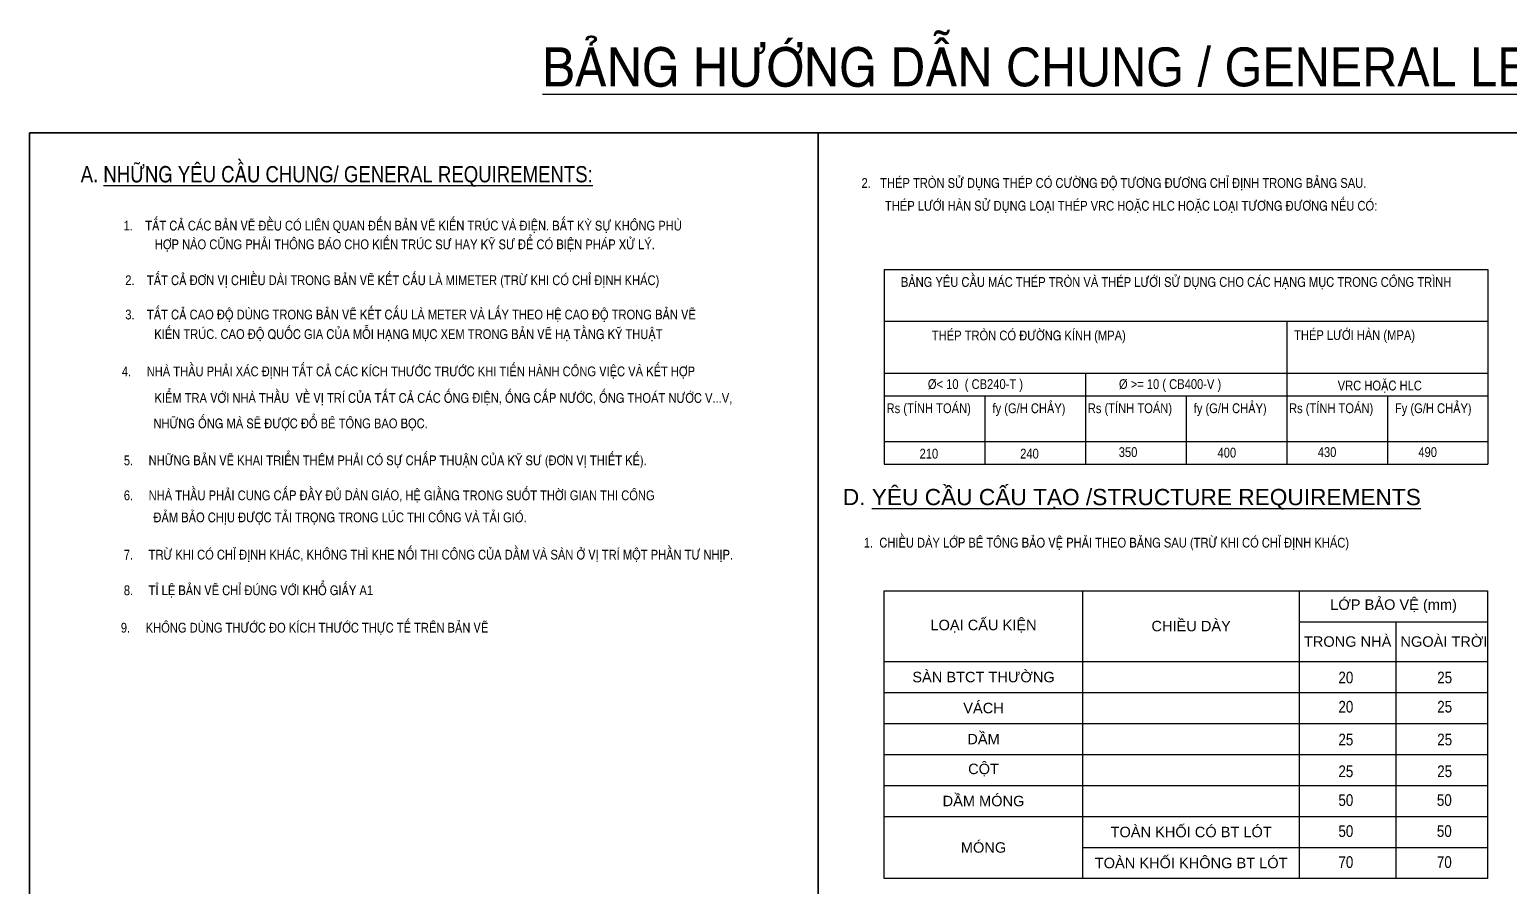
# Model space of a CAD drawing. Header units: millimetres. Extents: x -205508 to -110432, y 549193 to 571297.
# Drawn here: x -205508 to -194874, y 565138 to 571297 of the extents above; entities that cross this region are included whole.
import ezdxf
from ezdxf.enums import TextEntityAlignment as Align

# ---------------------------------------------------------------- set-up
doc = ezdxf.new("R2010")
doc.units = ezdxf.units.MM
doc.header["$LTSCALE"] = 25
doc.header["$MEASUREMENT"] = 0
for name, color, linetype in [('2', 2, 'Continuous'), ('S3', 2, 'Continuous'), ('S45', 4, 'Continuous')]:
    doc.layers.add(name, color=color, linetype=linetype)
doc.layers.add('KTV-KT-TEXT CHU', color=2, linetype='Continuous', lineweight=9)
doc.styles.add('Khung ten A2 vinafor$0$KTV-Arial', font='arialbd.ttf')
doc.styles.add('Text - GCC', font='arial.ttf')
doc.styles.add('VN-Text', font='')
doc.styles.get('VN-Text').set_extended_font_data('VNI-Helve-Condense')

msp = doc.modelspace()

# ---------------------------------------------------------------- linework, layer by layer
at = {"layer": '2', "color": 0}
for p, q in [((-199365.9, 569573.3), (-195028.1, 569573.3)), ((-199365.9, 569573.3), (-199365.9, 568174)), ((-195028.1, 569573.3), (-195028.1, 568174)), ((-199365.9, 569200.1), (-195028.1, 569200.1)), ((-196474, 569200.1), (-196474, 568174)), ((-199365.9, 568827), (-195028.1, 568827)), ((-197920, 568827), (-197920, 568174)), ((-199365.9, 568663.7), (-195028.1, 568663.7)), ((-198642.9, 568663.7), (-198642.9, 568174)), ((-197197, 568663.7), (-197197, 568174)), ((-195751.1, 568663.7), (-195751.1, 568174)), ((-199365.9, 568174), (-195028.1, 568174)), ((-197939.9, 565194.3), (-197939.9, 567263.6)), ((-196382, 565194.3), (-196382, 567263.6)), ((-195030.2, 567263.6), (-195030.2, 565194.3)), ((-196382, 567040.8), (-195030.2, 567040.8)), ((-195690.3, 567040.8), (-195690.3, 565194.3)), ((-199365.9, 566753.9), (-195030.2, 566753.9)), ((-199365.9, 566531.1), (-195030.2, 566531.1)), ((-199365.9, 566308.3), (-195030.2, 566308.3)), ((-199365.9, 566085.5), (-195030.2, 566085.5)), ((-199365.9, 565862.7), (-195030.2, 565862.7)), ((-199365.9, 565639.9), (-195030.2, 565639.9)), ((-197939.9, 565417.1), (-195030.2, 565417.1))]:
    msp.add_line(p, q, dxfattribs=at)
msp.add_lwpolyline([(-195030.2, 565194.3), (-199365.9, 565194.3), (-199365.9, 567263.6), (-195030.2, 567263.6)], close=True, dxfattribs=at)
at = {"layer": 'Defpoints'}
msp.add_line((-205508.1, 558924.8), (-205508.1, 570555.2), dxfattribs=at)
for points in [[(-205508.1, 570555.2), (-188511, 570555.2), (-188511, 558924.8), (-205508.1, 558924.8)], [(-205508.1, 558924.8), (-199841.4, 558924.8), (-199841.4, 570555.2), (-205508.1, 570555.2)], [(-199841.4, 558924.8), (-194719.7, 558924.8), (-194719.7, 570555.2), (-199841.4, 570555.2)]]:
    msp.add_lwpolyline(points, close=True, dxfattribs=at)
at = {"layer": 'S3', "color": 7}
msp.add_line((-199365.9, 568337.2), (-195028.1, 568337.2), dxfattribs=at)

# ---------------------------------------------------------------- texts
at = {"layer": 'KTV-KT-TEXT CHU', "color": 2, "char_height": 75, "attachment_point": 5, "style": 'Khung ten A2 vinafor$0$KTV-Arial'}
for s, insert, width in [('\\pt375;{\\fArial|b0|i0|c0|p34;LỚP BẢO VỆ (mm)}', (-195706.1, 567152.2), 1351.777), ('{\\fArial|b0|i0|c0|p34;LOẠI CẤU KIỆN}', (-198652.9, 567008.7), 1425.971), ('{\\fArial|b0|i0|c0|p34;CHIỀU DÀY}', (-197160.9, 567008.7), 1557.905), ('\\pt375;{\\fArial|b0|i0|c0|p34;TRONG NHÀ}', (-196036.1, 566897.3), 691.721), ('\\pt375;{\\fArial|b0|i0|c0|p34;NGOÀI TRỜI}', (-195344.4, 566897.3), 691.721), ('{\\fArial|b0|i0|c0|p34;SÀN BTCT THƯỜNG}', (-198652.9, 566642.5), 1425.971), ('{\\fArial|b0|i0|c0|p34;VÁCH}', (-198652.9, 566419.7), 1425.971), ('{\\fArial|b0|i0|c0|p34;DẦM}', (-198652.9, 566196.9), 1425.971), ('{\\fArial|b0|i0|c0|p34;CỘT}', (-198652.9, 565974.1), 1425.971), ('{\\fArial|b0|i0|c0|p34;DẦM MÓNG}', (-198652.9, 565751.3), 1425.971), ('{\\fArial|b0|i0|c0|p34;TOÀN KHỐI CÓ BT LÓT}', (-197160.9, 565528.5), 1557.905), ('{\\fArial|b0|i0|c0|p34;MÓNG}', (-198652.9, 565417.1), 1425.971), ('{\\fArial|b0|i0|c0|p34;TOÀN KHỐI KHÔNG BT LÓT}', (-197160.9, 565305.7), 1557.905)]:
    msp.add_mtext(s, dxfattribs=dict(at, insert=insert, width=width))
at = {"layer": 'S3', "color": 4}
for s, height, style, p in [('A. %%UNHÖÕNG YEÂU CAÀU CHUNG/ GENERAL REQUIREMENTS:', 116.606, 'VN-Text', (-205140.9, 570199.1)), ('THEÙP TROØN COÙ ÑÖÔØNG KÍNH (MPA)', 69.964, 'VN-Text', (-199024.4, 569063.2)), ('THEÙP LÖÔÙI HAØN (MPA)', 69.964, 'VN-Text', (-196421.3, 569066.2)), ('Þ< 10  ( CB240-T )', 69.964, 'VN-Text', (-199053, 568713.6)), ('Þ >= 10 ( CB400-V )', 69.964, 'VN-Text', (-197679.9, 568713.6)), ('VRC HOAËC HLC', 69.964, 'VN-Text', (-196107.7, 568703.4)), ('350', 69.96, 'VN-Text', (-197681.1, 568224.8)), ('400', 69.96, 'VN-Text', (-196971.3, 568221)), ('430', 69.96, 'VN-Text', (-196251.1, 568224.8)), ('490', 69.96, 'VN-Text', (-195528.1, 568224.8)), ('210', 69.96, 'VN-Text', (-199112.5, 568213.6)), ('240', 69.96, 'VN-Text', (-198389.5, 568213.6)), ('D. %%UYÊU CẦU CẤU TẠO /STRUCTURE REQUIREMENTS', 116.606, 'Text - GCC', (-199663.8, 567878.5))]:
    msp.add_text(s, height=height, dxfattribs=dict(at, style=style)).set_placement(p)
at = {"layer": 'S3', "color": 7, "style": 'VN-Text'}
for s, height, p in [('2.   THEÙP TROØN SÖÛ DUÏNG THEÙP COÙ CÖÔØNG ÑOÄ TÖÔNG ÑÖÔNG CHÆ ÑÒNH TRONG BAÛNG SAU.', 69.964, (-199529.7, 570159.4)), ('THEÙP LÖÔÙI HAØN SÖÛ DUÏNG LOAÏI THEÙP VRC HOAËC HLC HOAËC LOAÏI TÖÔNG ÑÖÔNG NEÁU COÙ:', 69.964, (-199361.5, 569995.6)), ('1.    TAÁT CAÛ CAÙC BAÛN VEÕ ÑEÀU COÙ LIEÂN QUAN ÑEÁN BAÛN VEÕ KIEÁN TRUÙC VAØ ÑIEÄN. BAÁT KYØ SÖÏ KHOÂNG PHUØ ', 69.9638, (-204833, 569852.9)), ('HÔÏP NAØO CUÕNG PHAÛI THOÂNG BAÙO CHO KIEÁN TRUÙC SÖ HAY KYÕ SÖ ÑEÅ COÙ BIEÄN PHAÙP XÖÛ LYÙ.', 69.964, (-204607.9, 569718.4)), ('2.    TAÁT CAÛ ÑÔN VÒ CHIEÀU DAØI TRONG BAÛN VEÕ KEÁT CAÁU LAØ MIMETER (TRÖØ KHI COÙ CHÆ ÑÒNH KHAÙC) ', 69.9638, (-204820.6, 569460.3)), ('BAÛNG YEÂU CAÀU MAÙC THEÙP TROØN VAØ THEÙP LÖÔÙI SÖÛ DUÏNG CHO CAÙC HAÏNG MUÏC TRONG COÂNG TRÌNH', 69.964, (-199247.2, 569447.7)), ('3.    TAÁT CAÛ CAO ÑOÄ DUØNG TRONG BAÛN VEÕ KEÁT CAÁU LAØ METER VAØ LAÁY THEO HEÄ CAO ÑOÄ TRONG BAÛN VEÕ ', 69.9638, (-204820.6, 569213.7)), ('KIEÁN TRUÙC. CAO ÑOÄ QUOÁC GIA CUÛA MOÃI HAÏNG MUÏC XEM TRONG BAÛN VEÕ HAÏ TAÀNG KYÕ THUAÄT', 69.964, (-204611.8, 569073)), ('4.     NHAØ THAÀU PHAÛI XAÙC ÑÒNH TAÁT CAÛ CAÙC KÍCH THÖÔÙC TRÖÔÙC KHI TIEÁN HAØNH COÂNG VIEÄC VAØ KEÁT HÔÏP ', 69.9638, (-204845, 568805)), ('KIEÅM TRA VÔÙI NHAØ THAÀU  VEÀ VÒ TRÍ CUÛA TAÁT CAÛ CAÙC OÁNG ÑIEÄN, OÁNG CAÁP NÖÔÙC, OÁNG THOAÙT NÖÔÙC V...V, ', 69.9638, (-204610.9, 568614)), ('Rs (TÍNH TOAÙN)', 69.964, (-199349.5, 568540.1)), ('fy (G/H CHAÛY)', 69.964, (-198588.5, 568540.1)), ('Rs (TÍNH TOAÙN)', 69.964, (-197903.6, 568540.1)), ('fy (G/H CHAÛY)', 69.964, (-197142.5, 568540.1)), ('Rs (TÍNH TOAÙN)', 69.964, (-196457.7, 568540.1)), ('Fy (G/H CHAÛY)', 69.964, (-195696.6, 568540.1)), ('NHÖÕNG OÁNG MAØ SEÕ ÑÖÔÏC ÑOÅ BEÂ TOÂNG BAO BOÏC.', 69.964, (-204618.2, 568431.2)), ('5.     NHÖÕNG BAÛN VEÕ KHAI TRIEÅN THEÂM PHAÛI COÙ SÖÏ CHAÁP THUAÄN CUÛA KYÕ SÖ (ÑÔN VÒ THIEÁT KEÁ).', 69.964, (-204830.9, 568165.5)), ('6.     NHAØ THAÀU PHAÛI CUNG CAÁP ÑAÀY ÑUÛ DAØN GIAÙO, HEÄ GIAÈNG TRONG SUOÁT THÔØI GIAN THI COÂNG', 69.964, (-204830.9, 567914)), ('ÑAÛM BAÛO CHÒU ÑÖÔÏC TAÛI TROÏNG TRONG LUÙC THI COÂNG VAØ TAÛI GIOÙ.', 69.964, (-204618.2, 567755.5)), ('1.  CHIEÀU DAØY LÔÙP BEÂ TOÂNG BAÛO VEÄ PHAÛI THEO BAÛNG SAU (TRÖØ KHI COÙ CHÆ ÑÒNH KHAÙC)', 69.964, (-199513.1, 567574)), ('7.     TRÖØ KHI COÙ CHÆ ÑÒNH KHAÙC, KHOÂNG THÌ KHE NOÁI THI COÂNG CUÛA DAÀM VAØ SAØN ÔÛ VÒ TRÍ MOÄT PHAÀN TÖ NHÒP.', 69.9638, (-204830.9, 567487.7)), ('8.     TÆ LEÄ BAÛN VEÕ CHÆ ÑUÙNG VÔÙI KHOÅ GIAÁY A1', 69.964, (-204830.9, 567231.5)), ('9.     KHOÂNG DUØNG THÖÔÙC ÑO KÍCH THÖÔÙC THÖÏC TEÁ TREÂN BAÛN VEÕ', 69.964, (-204852.2, 566962.6)), ('20', 83.96, (-196102.6, 566597.6)), ('25', 83.96, (-195392.5, 566597.6)), ('20', 83.96, (-196102.6, 566387.7)), ('25', 83.96, (-195392.5, 566387.7)), ('25', 83.96, (-196102.6, 566151.9)), ('25', 83.96, (-195392.5, 566151.9)), ('25', 83.96, (-196102.6, 565923.6)), ('25', 83.96, (-195392.5, 565923.6)), ('50', 83.96, (-196102.6, 565716.4)), ('50', 83.96, (-195395.1, 565716.4)), ('50', 83.96, (-196102.6, 565493.6)), ('50', 83.96, (-195395.1, 565493.6)), ('70', 83.96, (-196102.6, 565270.8)), ('70', 83.96, (-195395.1, 565270.8))]:
    msp.add_text(s, height=height, dxfattribs=at).set_placement(p)
at = {"layer": 'S45', "style": 'VN-Text', "width": 1.07168}
msp.add_text('%%UBAÛNG HÖÔÙNG DAÃN CHUNG / GENERAL LEGENDS %%U:', height=279.855, dxfattribs=at).set_placement((-201823.2, 570888.9), (-193293.6, 570888.9), align=Align.FIT)

doc.saveas('drawing.dxf')
